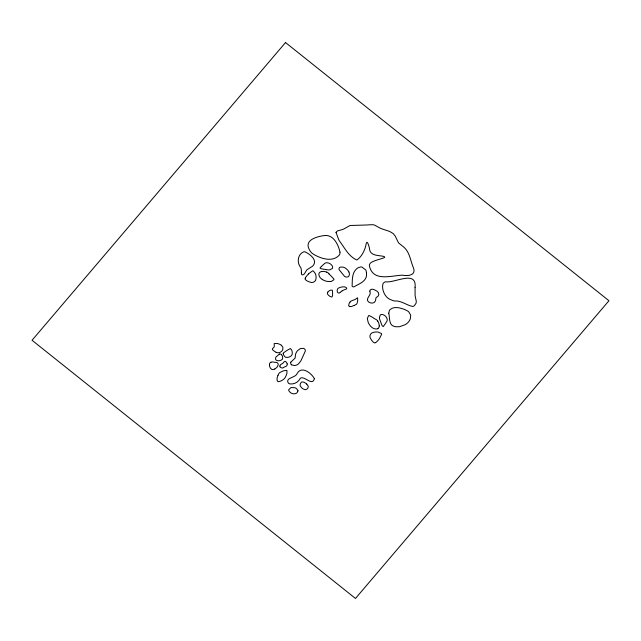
<?xml version="1.0" encoding="UTF-8"?>
<svg xmlns="http://www.w3.org/2000/svg" width="641" height="641" viewBox="0 0 641 641"><rect width="100%" height="100%" fill="white"/><g stroke="black" fill="none" stroke-linecap="round" stroke-linejoin="round"><path stroke-width="0.96" d="M379.232 325.973L379.111 326.838A3.037 2.941 2.3 0 1 377.902 328.561M279.901 366.075L279.949 366.756A1.026 0.994 2.3 0 0 280.085 367.005L280.63 367.461A5.336 5.168 2.3 0 0 281.623 367.854L282.072 367.966A1.562 1.506 2.3 0 0 282.865 367.886L284.308 367.069A4.575 4.431 2.3 0 1 284.668 366.9L286.351 366.155A2.356 2.276 2.3 0 0 287.12 363.92M290.798 362.205L295.148 358.039L295.461 354.858A5.384 5.208 2.3 0 1 295.653 353.96L296.374 352.326A11.242 10.881 2.3 0 1 297.504 350.723L300.357 348.536L303.393 348.319A2.588 2.508 2.3 0 1 305.308 351.132L301.631 359.216A17.884 17.307 2.3 0 1 300.845 360.867L298.426 363.952A7.051 6.827 2.3 0 1 294.323 365.522L291.487 364.801M277.978 375.289L278.955 373.439A4.447 4.303 2.3 0 1 279.829 372.565L282.649 371.179A29.518 28.565 2.3 0 1 283.859 370.722L286.896 370.402L286.944 373.158A23.284 22.531 2.3 0 1 286.11 375.626L285.197 377.509A7.331 7.091 2.3 0 1 283.891 379.055L283.034 379.728A15.592 15.088 2.3 0 1 280.317 381.227L278.258 381.683A1.226 1.186 2.3 0 1 277.817 381.507L277.056 380.273L277.08 378.342A17.892 17.315 2.3 0 1 277.994 375.297M305.3 278.234L305.108 279.228L305.941 280.133A12.171 11.778 2.3 0 0 309.819 282.024C312.608 283.474 316.117 281.615 316.021 278.338A9.471 9.166 2.3 0 0 316.061 276.856L316.037 276.479A11.378 11.009 2.3 0 0 315.388 273.691L313.369 271.007A1.731 1.675 2.3 0 0 312.576 270.871L308.545 273.819M327.783 292.216L327.407 293.049A1.482 1.434 2.3 0 0 327.439 293.778L327.896 294.556A9.11 8.814 2.3 0 0 330.243 296.519L331.934 297.047L332.583 295.445A17.115 16.562 2.3 0 0 332.599 294.243L332.567 292.873A17.347 16.786 2.3 0 1 332.575 292.096L332.31 290.197L330.62 290.133A5.777 5.593 2.3 0 0 327.767 292.2M350.098 302.023L350.555 301.502A3.517 3.405 2.3 0 1 351.508 300.837L355.09 299.499A5.312 5.144 2.3 0 0 355.667 299.123L357.558 297.793L357.702 300.132A32.074 31.04 2.3 0 1 357.494 301.743L356.917 303.746A2.38 2.308 2.3 0 1 356.524 304.227L354.505 305.324M321.365 266.504L321.918 265.999A23.172 22.427 2.3 0 0 322.655 265.278L324.915 263.259A3.71 3.59 2.3 0 1 326.862 262.738L328.392 262.986A7.452 7.211 2.3 0 1 331.261 264.629L332.415 266.183L332.639 267.81A1.883 1.819 2.3 0 1 332.294 268.523L329.899 269.773A7.588 7.339 2.3 0 1 328.424 269.941L321.542 268.851A16.45 15.921 2.3 0 1 321.069 268.739L320.011 268.058L321.117 266.728M340.595 292.032L342.214 290.806M340.299 292.296L339.249 293.041A1.106 1.066 2.3 0 1 338.72 293.097L337.871 292.665A2.187 2.123 2.3 0 1 337.31 291.743L337.182 290.91A4.583 4.439 2.3 0 1 337.519 289.219L337.727 288.803A2.436 2.356 2.3 0 1 338.24 288.21L340.491 287.264A13.685 13.237 2.3 0 1 342.711 286.928C344.818 286.022 349.273 288.843 345.106 289.484A15.945 15.432 2.3 0 0 342.214 290.798M375.57 342.574L374.6 342.943L373.519 342.326A12.171 11.778 2.3 0 1 370.867 339.001C368.799 336.541 370.234 332.839 373.423 332.399A9.471 9.166 2.3 0 1 374.921 332.078L375.297 332.03A11.378 11.009 2.3 0 1 378.254 332.11L381.363 333.52A1.731 1.675 2.3 0 1 381.651 334.257L379.432 338.64A18.501 17.908 2.3 0 1 375.65 342.671M274.765 369.048L272.465 369.665A2.035 1.971 2.3 0 1 271.976 369.536L270.566 368.335A6.714 6.498 2.3 0 1 269.468 365.178M279.316 354.144L277.849 355.467A4.799 4.647 2.3 0 1 277.513 355.755L276.135 356.829A1.979 1.915 2.3 0 0 275.75 357.518A6.819 6.602 2.3 0 0 275.582 358.8L275.63 359.465A1.202 1.162 2.3 0 0 275.878 359.889L276.816 360.466A4.791 4.631 2.3 0 0 278.987 360.731A6.154 5.961 2.3 0 0 280.774 360.322L282.128 359.457A2.187 2.115 2.3 0 0 282.601 358.607L282.657 357.301A6.186 5.985 2.3 0 0 282.168 355.587L281.615 354.745M270.967 362.261L270.831 362.317A2.356 2.284 2.3 0 0 269.597 363.615L269.444 365.178M353.632 305.669L354.153 305.461M321.429 271.584L320.58 271.864A3.037 2.941 2.3 0 0 319.058 273.346A2.34 2.268 2.3 0 0 318.865 274.34L318.922 274.837A6.634 6.418 2.3 0 0 320.692 278.202L322.255 279.46M350.066 306.502L348.984 306.126A1.026 0.994 2.3 0 1 348.68 305.701L348.96 303.898A9.375 9.07 2.3 0 1 350.098 302.023M326.67 272.056L327.423 272.393A4.086 3.95 2.3 0 1 328.448 273.178L329.073 273.931M276.095 352.23L275.085 351.677A17.852 17.275 2.3 0 1 273.987 350.915L272.345 349.569L272.561 348.576A3.774 3.654 2.3 0 1 273.138 347.999L274.164 346.925A1.546 1.498 2.3 0 0 274.292 346.509L274.14 343.632L276.696 343.416A11.298 10.937 2.3 0 1 281.383 345.211M281.327 345.299L282.913 347.214L282.777 349.529A5 4.84 2.3 0 1 276.039 352.358M306.751 384.063L308.177 386.074A2.26 2.187 2.3 0 1 308.257 386.619L308.025 387.677A3.71 3.59 2.3 0 1 307.047 388.975L306.63 389.279A2.556 2.476 2.3 0 1 304.996 389.632L303.265 388.983A9.559 9.254 2.3 0 1 301.47 387.589L300.252 385.834A2.804 2.716 2.3 0 1 300.124 384.945L300.196 384.376A4.295 4.158 2.3 0 1 300.773 382.965L301.566 382.164A1.699 1.643 2.3 0 1 302.215 381.94L303.578 382.124A9.399 9.094 2.3 0 1 306.719 384.103M377.757 321.085L377.269 320.436A4.086 3.95 2.3 0 0 376.283 319.603L375.402 319.146A16.722 16.177 2.3 0 1 372.766 317.455L369.2 315.54A1.298 1.258 2.3 0 0 368.583 315.701L367.293 318.561L368.246 322.527A14.711 14.238 2.3 0 0 371.083 326.702L372.661 327.944A6.634 6.418 2.3 0 0 376.419 328.977L376.932 328.937A2.34 2.268 2.3 0 0 377.902 328.561M348.904 271.944L347.919 270.398A10.593 10.256 2.3 0 0 345.675 268.339L345.395 268.146A8.397 8.125 2.3 0 0 343.063 267.105L340.171 267.137A2.195 2.123 2.3 0 0 339.009 269.541L344.409 276.207A3.125 3.021 2.3 0 0 344.858 276.535A3.718 3.598 2.3 0 0 346.837 277.056L347.534 276.976A2.308 2.235 2.3 0 0 348.848 276.095L349.329 274.941A5.104 4.936 2.3 0 0 348.872 271.96M287.16 363.912L287.088 363.591A4.367 4.223 2.3 0 0 286.287 362.101C284.155 359.521 283.61 363.976 281.415 364.056A3.021 2.925 2.3 0 0 279.869 366.067M321.421 271.552A9.038 8.75 2.3 0 1 326.638 272.129M329.049 273.947A16.722 16.177 2.3 0 0 331.301 276.111L333.913 279.131A1.298 1.258 2.3 0 1 333.881 279.748L331.221 281.527L327.022 281.375A14.711 14.238 2.3 0 1 322.247 279.468M305.188 278.178A18.501 17.908 2.3 0 1 308.617 273.891M353.103 305.829A8.101 7.836 2.3 0 1 350.074 306.662M377.685 321.125A9.038 8.75 2.3 0 1 379.264 325.973M291.455 364.833A2.532 2.444 2.3 0 1 290.83 362.221M270.943 362.197A4.687 4.535 2.3 0 1 273.731 362.141L274.364 362.269A3.085 2.989 2.3 0 0 274.805 362.309L276.471 362.381A2.059 1.995 2.3 0 1 276.984 362.582A2.348 2.276 2.3 0 1 278.234 364.569L277.553 366.452A8.718 8.437 2.3 0 1 274.749 369.024M279.292 354.08A1.963 1.899 2.3 0 1 281.559 354.785M340.002 252.137L339.946 253.315A5.24 5.072 2.3 0 1 339.434 254.902C332.631 262.946 319.635 258.371 312.223 253.403A12.676 12.267 2.3 0 1 310.773 251.873L310.348 251.304A14.11 13.653 2.3 0 1 309.234 249.445C303.97 239.662 317.624 236.425 324.61 235.519C333.552 234.526 338.424 244.846 340.002 252.137M366.484 273.186C367.581 281.167 359.313 283.667 353.912 286.856A1.819 1.763 2.3 0 1 353.215 286.848A1.859 1.795 2.3 0 1 352.117 286.166C352.406 280.429 351.685 273.346 356.532 268.867A9.879 9.559 2.3 0 1 358.111 267.786L360.675 266.936A3.726 3.606 2.3 0 1 361.989 267.081L365.538 269.773A5.577 5.4 2.3 0 1 366.235 271.343L366.484 273.186M415.072 287.304L415.088 295.156A17.059 16.506 2.3 0 0 415.344 296.791L416.265 301.182A6.29 6.09 2.3 0 1 415.929 303.441L414.318 305.733A4.11 3.982 2.3 0 1 412.796 306.462C406.578 305.364 401.33 300.373 394.343 300.974A18.773 18.172 2.3 0 1 392.604 300.461L389.872 299.299A32.37 31.329 2.3 0 1 388.318 298.482C384.127 295.509 381.483 288.522 382.998 283.626A4.936 4.775 2.3 0 1 385.562 281.776C394.544 283.37 416.802 269.637 415.072 287.304M283.202 353.447L283.594 354.81A9.575 9.27 2.3 0 0 284.524 356.292L285.301 357.085A1.53 1.474 2.3 0 0 285.774 357.301C288.843 357.95 293.057 356.084 292.232 352.358A11.474 11.105 2.3 0 0 291.783 350.202L290.421 348.512L287.112 350.355A26.577 25.72 2.3 0 1 286.295 350.867L283.314 352.999A1.21 1.17 2.3 0 0 283.218 353.327L283.202 353.447M301.358 273.106C301.078 276.279 304.619 274.628 305.14 272.617A8.373 8.101 2.3 0 0 305.685 271.624L306.903 269.797L312.407 266.303A9.078 8.79 2.3 0 0 313.737 264.789C317.063 259.236 309.323 253.812 304.908 251.785A3.878 3.758 2.3 0 0 303.385 251.945C297.472 254.709 296.775 262.882 300.757 267.626A8.589 8.317 2.3 0 1 301.078 268.627L301.222 269.316A13.886 13.437 2.3 0 1 301.414 271.127A12.123 11.73 2.3 0 1 301.406 272.169L301.358 273.106M388.775 313.177C389.896 317.519 388.614 324.955 394.063 326.373A16.434 15.905 2.3 0 0 395.842 326.758L399.479 326.734L405.136 324.699A12.924 12.508 2.3 0 0 406.939 323.473L407.772 322.735A10.793 10.44 2.3 0 0 410.344 318.673L410.681 315.124L408.83 311.967A8.998 8.71 2.3 0 0 407.58 310.949L404.519 309.451A49.477 47.875 2.3 0 0 402.54 308.762C398.59 307.432 393.446 306.502 390.073 309.603A4.399 4.263 2.3 0 0 389.383 310.556L388.775 313.177M336.012 232.363L338.464 238.981A35.76 34.606 2.3 0 0 339.209 240.631C344.554 247.578 348.392 256.24 356.829 260.006C361.893 256.64 365.226 249.806 366.227 243.484C367.101 239.005 369.601 247.843 369.577 249.357C369.865 254.285 375.594 255.318 379.536 255.743C394.896 257.466 371.219 259.421 369.809 264.084A2.812 2.724 2.3 0 0 369.336 265.47C372.565 282.176 390.954 275.582 402.564 275.165C407.804 276.343 416.482 275.301 413.397 267.754C410.536 261.103 409.92 253.027 404.527 247.795A26.465 25.608 2.3 0 0 402.396 246.008L398.51 242.859L395.176 236L393.141 233.508L389.664 231.449L381.796 228.837A25.287 24.47 2.3 0 1 379.32 227.691L374.761 225.191A7.123 6.899 2.3 0 0 373.126 224.727L368.904 224.815A69.284 67.049 2.3 0 1 367.149 224.983L350.074 225.496L344.578 228.549A11.177 10.817 2.3 0 1 342.598 229.494L337.358 230.976L336.012 232.363M379.472 317.303L379.456 317.575A7.588 7.339 2.3 0 0 379.568 319.01L381.988 325.34A16.45 15.921 2.3 0 0 382.188 325.772L383.198 326.606L384.808 324.442A23.172 22.427 2.3 0 1 385.393 323.601L387.012 321.069A3.71 3.59 2.3 0 0 387.164 319.122L386.619 317.712A7.452 7.211 2.3 0 0 384.408 315.3L382.613 314.499L380.922 314.595A1.883 1.819 2.3 0 0 380.265 315.06L379.472 317.303M369.841 291.118C371.764 294.948 366.892 296.951 367.437 300.389C368.527 303.465 374.48 304.371 375.45 300.765A6.298 6.09 2.3 0 0 375.666 299.844L375.914 298.089A2.187 2.115 2.3 0 1 376.187 297.552C380.466 295.685 379.111 291.527 375.137 290.181A9.767 9.447 2.3 0 0 374.288 289.756A10.48 10.144 2.3 0 0 373.687 289.508L372.084 289.163L370.618 289.684A2.38 2.3 2.3 0 0 369.841 291.118M314.394 378.695C312.311 386.675 304.603 375.482 300.341 378.206C298.57 382.052 294.403 384.352 290.197 383.943A3.79 3.662 2.3 0 1 289.251 383.655A4.567 4.423 2.3 0 1 288.402 383.15C284.644 377.533 295.974 377.926 297.256 373.326C301.703 365.402 311.694 373.423 314.394 378.695M297.945 390.938L297.047 392.725A3.774 3.654 2.3 0 1 296.006 393.414L295.012 393.726A5.32 5.144 2.3 0 1 291.847 393.39L291.15 393.037A6.771 6.554 2.3 0 1 289.259 391.355L288.706 390.305A1.426 1.386 2.3 0 1 288.706 389.736L291.006 387.565L294.828 387.693A6.963 6.739 2.3 0 1 296.374 388.518L297.857 390.289A2.043 1.979 2.3 0 1 297.945 390.938M285.517 42.546L32.05 340.275L355.483 598.454L608.95 300.725L285.517 42.546"/></g></svg>
